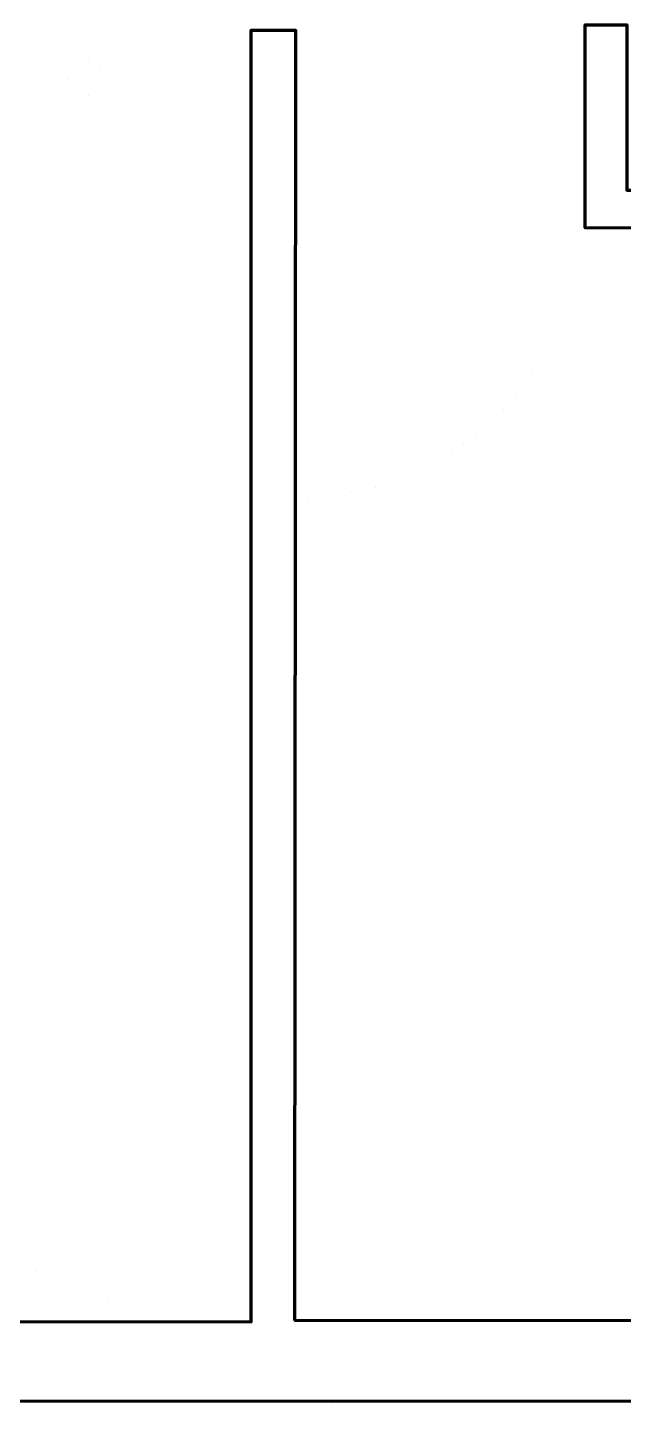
# Model space of a CAD drawing. Header units: metres. Extents: x -6.2 to 4.5, y -5 to 2.9.
# Drawn here: x -1.092 to 0.778, y -5.037 to -0.726 of the extents above; entities that cross this region are included whole.
import ezdxf

# ---------------------------------------------------------------- set-up
doc = ezdxf.new("R2010")
doc.units = ezdxf.units.M
doc.header["$LTSCALE"] = 10
doc.layers.get('0').update_dxf_attribs({"linetype": 'CONTINUOUS', "lineweight": 100})
for name, color, linetype, lineweight in [('doors', 1, 'CONTINUOUS', 100), ('roomitems', 2, 'CONTINUOUS', 100), ('walls', 8, 'CONTINUOUS', 100)]:
    doc.layers.add(name, color=color, linetype=linetype, lineweight=lineweight)

# ---------------------------------------------------------------- blocks, each defined once
blk = doc.blocks.new('F-0-0')
at = {"color": 0, "const_width": 0.01}
for points in [[(-1056.1, 330.9), (-1056.1, 330.9)], [(-1056.1, 330.9), (-880.1, 330.9)], [(-1056.1, 277.6), (-1056.1, 330.9)], [(-1056.1, 330.9), (-1056.1, 330.9)], [(-1056.1, 330.9), (-1056.1, 330.9)], [(-880.1, 330.9), (-704.1, 330.9)], [(-704.1, 330.9), (-528.1, 330.9)], [(-528.1, 330.9), (-352, 330.9)], [(-352, 330.9), (-176, 330.9)], [(-176, 330.9), (0, 330.9)], [(0, 330.9), (176, 330.9)], [(176, 330.9), (352, 330.9)], [(352, 330.9), (528.1, 330.9)], [(528.1, 330.9), (704.1, 330.9)], [(704.1, 330.9), (880.1, 330.9)], [(880.1, 330.9), (1056.1, 330.9)], [(1056.1, 330.9), (1056.1, 277.6)], [(-1056.1, 224.3), (-1056.1, 277.6)], [(1056.1, 277.6), (1056.1, 224.3)], [(-1056.1, 171), (-1056.1, 224.3)], [(1056.1, 224.3), (1056.1, 171)], [(-1056.1, 117.7), (-1056.1, 171)], [(1056.1, 171), (1056.1, 117.7)], [(-1056.1, 64.3), (-1056.1, 117.7)], [(1056.1, 117.7), (1056.1, 64.3)], [(-1056.1, 11), (-1056.1, 64.3)], [(1056.1, 64.3), (1056.1, 11)], [(-1056.1, -42.3), (-1056.1, 11)], [(1056.1, 11), (1056.1, -42.3)], [(-1056.1, -95.6), (-1056.1, -42.3)], [(1056.1, -42.3), (1056.1, -95.6)], [(-1056.1, -148.9), (-1056.1, -95.6)], [(1056.1, -95.6), (1056.1, -148.9)], [(-1056.1, -202.2), (-1056.1, -148.9)], [(1056.1, -148.9), (1056.1, -202.2)], [(-1056.1, -255.5), (-1056.1, -202.2)], [(1056.1, -202.2), (1056.1, -255.5)], [(-1056.1, -308.8), (-1056.1, -255.5)], [(1056.1, -255.5), (1056.1, -308.8)], [(-880.1, -308.8), (-1056.1, -308.8)], [(-1056.1, -308.8), (-1056.1, -308.8)], [(-1056.1, -308.8), (-880.1, -308.8)], [(-1056.1, -310.7), (-1056.1, -308.8)], [(-1056.1, -308.8), (-1056.1, -308.8)], [(-1056.1, -308.8), (-1056.1, -308.8)], [(-1056.1, -312.5), (-1056.1, -310.7)], [(-1056.1, -314.4), (-1056.1, -312.5)], [(-1056.1, -316.2), (-1056.1, -314.4)], [(-1056.1, -318), (-1056.1, -316.2)], [(-1056.1, -319.9), (-1056.1, -318)], [(-1056.1, -321.7), (-1056.1, -319.9)], [(-1056.1, -323.5), (-1056.1, -321.7)], [(-1056.1, -325.4), (-1056.1, -323.5)], [(-1056.1, -327.2), (-1056.1, -325.4)], [(-1056.1, -329.1), (-1056.1, -327.2)], [(-1056.1, -330.9), (-1056.1, -329.1)], [(-880.1, -330.9), (-1056.1, -330.9)], [(-704.1, -308.8), (-880.1, -308.8)], [(-880.1, -308.8), (-704.1, -308.8)], [(-704.1, -330.9), (-880.1, -330.9)], [(-528.1, -308.8), (-704.1, -308.8)], [(-704.1, -308.8), (-528.1, -308.8)], [(-528.1, -330.9), (-704.1, -330.9)], [(-352, -308.8), (-528.1, -308.8)], [(-528.1, -308.8), (-352, -308.8)], [(-352, -330.9), (-528.1, -330.9)], [(-176, -308.8), (-352, -308.8)], [(-352, -308.8), (-176, -308.8)], [(-176, -330.9), (-352, -330.9)], [(0, -308.8), (-176, -308.8)], [(-176, -308.8), (0, -308.8)], [(0, -330.9), (-176, -330.9)], [(-143.6, -344.9), (-143.5, -344.8)], [(-143.5, -344.8), (-143.3, -344.7)], [(-143.3, -344.7), (-143.2, -344.6)], [(-143.2, -344.6), (-143, -344.5)], [(-143, -344.5), (-142.8, -344.4)], [(-142.8, -344.4), (-142.6, -344.3)], [(-142.6, -344.3), (-142.3, -344.2)], [(-142.3, -344.2), (-142.1, -344.2)], [(-142.1, -344.2), (-141.8, -344.1)], [(-141.8, -344.1), (-141.5, -344.1)], [(-141.5, -344.1), (-141.5, -344.1)], [(-141.5, -344.1), (-139.2, -344.1)], [(-141.5, -344.1), (-141.5, -344.1)], [(-141.5, -344.1), (-141.5, -344.1)], [(-141.5, -344.1), (-141.5, -344.1)], [(-141.5, -344.1), (-141.5, -344.1)], [(-141.5, -344.1), (-141.5, -344.1)], [(-141.5, -344.1), (-141.5, -344.1)], [(-141.5, -344.1), (-141.5, -344.1)], [(-141.5, -344.1), (-141.5, -344.1)], [(-141.5, -344.1), (-141.5, -344.1)], [(-141.5, -344.1), (-141.5, -344.1)], [(-141.5, -344.1), (-141.5, -344.1)], [(-141.5, -344.1), (-141.5, -344.1)], [(-141.5, -344.1), (-141.5, -344.1)], [(-141.5, -344.1), (-141.5, -344.1)], [(-139.4, -330.9), (-139.4, -330.9)], [(-139.4, -330.9), (-137.6, -330.9)], [(-139.4, -332), (-139.4, -330.9)], [(-139.4, -330.9), (-139.4, -330.9)], [(-139.4, -330.9), (-139.4, -330.9)], [(-139.4, -333.1), (-139.4, -332)], [(-139.4, -334.2), (-139.4, -333.1)], [(-139.4, -335.3), (-139.4, -334.2)], [(-139.4, -336.4), (-139.4, -335.3)], [(-139.4, -337.5), (-139.4, -336.4)], [(-139.4, -338.6), (-139.4, -337.5)], [(-139.4, -339.7), (-139.4, -338.6)], [(-139.4, -340.8), (-139.4, -339.7)], [(-139.4, -341.9), (-139.4, -340.8)], [(-139.4, -343), (-139.4, -341.9)], [(-139.4, -344.1), (-139.4, -343)], [(-137.6, -344.1), (-139.4, -344.1)], [(-139.2, -344.1), (-136.9, -344.1)], [(-137.6, -330.9), (-135.9, -330.9)], [(-135.9, -344.1), (-137.6, -344.1)], [(-136.9, -344.1), (-134.7, -344.1)], [(-135.9, -330.9), (-134.1, -330.9)], [(-134.1, -344.1), (-135.9, -344.1)], [(-134.7, -344.1), (-132.4, -344.1)], [(-134.1, -330.9), (-132.4, -330.9)], [(-132.4, -344.1), (-134.1, -344.1)], [(-132.4, -330.9), (-130.6, -330.9)], [(-130.6, -344.1), (-132.4, -344.1)], [(-132.4, -344.1), (-130.1, -344.1)], [(-130.6, -330.9), (-128.8, -330.9)], [(-128.8, -344.1), (-130.6, -344.1)], [(-130.1, -344.1), (-127.8, -344.1)], [(-128.8, -330.9), (-127.1, -330.9)], [(-127.1, -344.1), (-128.8, -344.1)], [(-127.8, -344.1), (-125.5, -344.1)], [(-127.1, -330.9), (-125.3, -330.9)], [(-125.3, -344.1), (-127.1, -344.1)], [(-125.5, -344.1), (-123.2, -344.1)], [(-125.3, -330.9), (-123.6, -330.9)], [(-123.6, -344.1), (-125.3, -344.1)], [(-123.6, -330.9), (-121.8, -330.9)], [(-121.8, -344.1), (-123.6, -344.1)], [(-123.2, -344.1), (-120.9, -344.1)], [(-121.8, -330.9), (-120, -330.9)], [(-120, -344.1), (-121.8, -344.1)], [(-120.9, -344.1), (-118.6, -344.1)], [(-120, -330.9), (-118.3, -330.9)], [(-118.3, -344.1), (-120, -344.1)], [(-118.6, -344.1), (-116.3, -344.1)], [(-118.3, -330.9), (-118.3, -332)], [(-118.3, -332), (-118.3, -333.1)], [(-118.3, -333.1), (-118.3, -334.2)], [(-118.3, -334.2), (-118.3, -335.3)], [(-118.3, -335.3), (-118.3, -336.4)], [(-118.3, -336.4), (-118.3, -337.5)], [(-118.3, -337.5), (-118.3, -338.6)], [(-118.3, -338.6), (-118.3, -339.7)], [(-118.3, -339.7), (-118.3, -340.8)], [(-118.3, -340.8), (-118.3, -341.9)], [(-118.3, -341.9), (-118.3, -343)], [(-118.3, -343), (-118.3, -344.1)], [(-116.3, -344.1), (-114.1, -344.1)], [(-114.1, -344.1), (-113.8, -344.1)], [(-113.8, -344.1), (-113.5, -344.2)], [(-113.5, -344.2), (-113.2, -344.2)], [(-113.2, -344.2), (-113, -344.3)], [(-113, -344.3), (-112.8, -344.4)], [(-112.8, -344.4), (-112.6, -344.5)], [(-112.6, -344.5), (-112.4, -344.6)], [(-112.4, -344.6), (-112.2, -344.7)], [(-112.2, -344.7), (-112.1, -344.8)], [(-112.1, -344.8), (-112, -344.9)], [(176, -308.8), (0, -308.8)], [(0, -308.8), (176, -308.8)], [(0, -310.7), (0, -308.8)], [(0, -312.5), (0, -310.7)], [(0, -314.4), (0, -312.5)], [(0, -316.2), (0, -314.4)], [(0, -318), (0, -316.2)], [(0, -319.9), (0, -318)], [(0, -321.7), (0, -319.9)], [(0, -323.5), (0, -321.7)], [(0, -325.4), (0, -323.5)], [(0, -327.2), (0, -325.4)], [(0, -329.1), (0, -327.2)], [(0, -330.9), (0, -329.1)], [(176, -330.9), (0, -330.9)], [(0, -330.9), (0, -330.9)], [(112, -344.9), (112.1, -344.8)], [(112.1, -344.8), (112.2, -344.7)], [(112.2, -344.7), (112.4, -344.6)], [(112.4, -344.6), (112.6, -344.5)], [(112.6, -344.5), (112.8, -344.4)], [(112.8, -344.4), (113, -344.3)], [(113, -344.3), (113.2, -344.2)], [(113.2, -344.2), (113.5, -344.2)], [(113.5, -344.2), (113.8, -344.1)], [(113.8, -344.1), (114.1, -344.1)], [(114.1, -344.1), (114.1, -344.1)], [(114.1, -344.1), (116.3, -344.1)], [(114.1, -344.1), (114.1, -344.1)], [(114.1, -344.1), (114.1, -344.1)], [(114.1, -344.1), (114.1, -344.1)], [(114.1, -344.1), (114.1, -344.1)], [(114.1, -344.1), (114.1, -344.1)], [(114.1, -344.1), (114.1, -344.1)], [(114.1, -344.1), (114.1, -344.1)], [(114.1, -344.1), (114.1, -344.1)], [(114.1, -344.1), (114.1, -344.1)], [(114.1, -344.1), (114.1, -344.1)], [(114.1, -344.1), (114.1, -344.1)], [(114.1, -344.1), (114.1, -344.1)], [(114.1, -344.1), (114.1, -344.1)], [(114.1, -344.1), (114.1, -344.1)], [(116.3, -344.1), (118.6, -344.1)], [(118.3, -330.9), (118.3, -330.9)], [(118.3, -330.9), (120, -330.9)], [(118.3, -332), (118.3, -330.9)], [(118.3, -330.9), (118.3, -330.9)], [(118.3, -330.9), (118.3, -330.9)], [(118.3, -333.1), (118.3, -332)], [(118.3, -334.2), (118.3, -333.1)], [(118.3, -335.3), (118.3, -334.2)], [(118.3, -336.4), (118.3, -335.3)], [(118.3, -337.5), (118.3, -336.4)], [(118.3, -338.6), (118.3, -337.5)], [(118.3, -339.7), (118.3, -338.6)], [(118.3, -340.8), (118.3, -339.7)], [(118.3, -341.9), (118.3, -340.8)], [(118.3, -343), (118.3, -341.9)], [(118.3, -344.1), (118.3, -343)], [(120, -344.1), (118.3, -344.1)], [(118.6, -344.1), (120.9, -344.1)], [(120, -330.9), (121.8, -330.9)], [(121.8, -344.1), (120, -344.1)], [(120.9, -344.1), (123.2, -344.1)], [(121.8, -330.9), (123.6, -330.9)], [(123.6, -344.1), (121.8, -344.1)], [(123.2, -344.1), (125.5, -344.1)], [(123.6, -330.9), (125.3, -330.9)], [(125.3, -344.1), (123.6, -344.1)], [(125.3, -330.9), (127.1, -330.9)], [(127.1, -344.1), (125.3, -344.1)], [(125.5, -344.1), (127.8, -344.1)], [(127.1, -330.9), (128.8, -330.9)], [(128.8, -344.1), (127.1, -344.1)], [(127.8, -344.1), (130.1, -344.1)], [(128.8, -330.9), (130.6, -330.9)], [(130.6, -344.1), (128.8, -344.1)], [(130.1, -344.1), (132.4, -344.1)], [(130.6, -330.9), (132.4, -330.9)], [(132.4, -344.1), (130.6, -344.1)], [(132.4, -330.9), (134.1, -330.9)], [(134.1, -344.1), (132.4, -344.1)], [(132.4, -344.1), (134.7, -344.1)], [(134.1, -330.9), (135.9, -330.9)], [(135.9, -344.1), (134.1, -344.1)], [(134.7, -344.1), (136.9, -344.1)], [(135.9, -330.9), (137.6, -330.9)], [(137.6, -344.1), (135.9, -344.1)], [(136.9, -344.1), (139.2, -344.1)], [(137.6, -330.9), (139.4, -330.9)], [(139.4, -344.1), (137.6, -344.1)], [(139.2, -344.1), (141.5, -344.1)], [(139.4, -330.9), (139.4, -332)], [(139.4, -332), (139.4, -333.1)], [(139.4, -333.1), (139.4, -334.2)], [(139.4, -334.2), (139.4, -335.3)], [(139.4, -335.3), (139.4, -336.4)], [(139.4, -336.4), (139.4, -337.5)], [(139.4, -337.5), (139.4, -338.6)], [(139.4, -338.6), (139.4, -339.7)], [(139.4, -339.7), (139.4, -340.8)], [(139.4, -340.8), (139.4, -341.9)], [(139.4, -341.9), (139.4, -343)], [(139.4, -343), (139.4, -344.1)], [(141.5, -344.1), (141.8, -344.1)], [(141.8, -344.1), (142.1, -344.2)], [(142.1, -344.2), (142.3, -344.2)], [(142.3, -344.2), (142.6, -344.3)], [(142.6, -344.3), (142.8, -344.4)], [(142.8, -344.4), (143, -344.5)], [(143, -344.5), (143.2, -344.6)], [(143.2, -344.6), (143.3, -344.7)], [(143.3, -344.7), (143.5, -344.8)], [(143.5, -344.8), (143.6, -344.9)], [(352, -308.8), (176, -308.8)], [(176, -308.8), (352, -308.8)], [(352, -330.9), (176, -330.9)], [(528.1, -308.8), (352, -308.8)], [(352, -308.8), (528.1, -308.8)], [(528.1, -330.9), (352, -330.9)], [(704.1, -308.8), (528.1, -308.8)], [(528.1, -308.8), (704.1, -308.8)], [(704.1, -330.9), (528.1, -330.9)], [(880.1, -308.8), (704.1, -308.8)], [(704.1, -308.8), (880.1, -308.8)], [(880.1, -330.9), (704.1, -330.9)], [(1056.1, -308.8), (880.1, -308.8)], [(880.1, -308.8), (1056.1, -308.8)], [(1056.1, -330.9), (880.1, -330.9)], [(1056.1, -308.8), (1056.1, -310.7)], [(1056.1, -310.7), (1056.1, -312.5)], [(1056.1, -312.5), (1056.1, -314.4)], [(1056.1, -314.4), (1056.1, -316.2)], [(1056.1, -316.2), (1056.1, -318)], [(1056.1, -318), (1056.1, -319.9)], [(1056.1, -319.9), (1056.1, -321.7)], [(1056.1, -321.7), (1056.1, -323.5)], [(1056.1, -323.5), (1056.1, -325.4)], [(1056.1, -325.4), (1056.1, -327.2)], [(1056.1, -327.2), (1056.1, -329.1)], [(1056.1, -329.1), (1056.1, -330.9)], [(-143.6, -345.1), (-143.6, -344.9)], [(-143.6, -345.2), (-143.6, -345.1)], [(-143.6, -346.3), (-143.6, -345.2)], [(-143.6, -347.4), (-143.6, -346.3)], [(-143.6, -348.5), (-143.6, -347.4)], [(-143.6, -349.7), (-143.6, -348.5)], [(-143.6, -350.8), (-143.6, -349.7)], [(-143.6, -351.9), (-143.6, -350.8)], [(-143.6, -353), (-143.6, -351.9)], [(-143.6, -354.1), (-143.6, -353)], [(-143.6, -355.2), (-143.6, -354.1)], [(-143.6, -356.3), (-143.6, -355.2)], [(-143.6, -357.4), (-143.6, -356.3)], [(-143.6, -358.5), (-143.6, -357.4)], [(-143.6, -358.6), (-143.6, -358.5)], [(-143.6, -358.8), (-143.6, -358.6)], [(-143.5, -358.9), (-143.6, -358.8)], [(-143.3, -359), (-143.5, -358.9)], [(-143.2, -359.1), (-143.3, -359)], [(-143, -359.3), (-143.2, -359.1)], [(-142.8, -359.3), (-143, -359.3)], [(-142.6, -359.4), (-142.8, -359.3)], [(-142.3, -359.5), (-142.6, -359.4)], [(-142.1, -359.5), (-142.3, -359.5)], [(-141.8, -359.6), (-142.1, -359.5)], [(-141.5, -359.6), (-141.8, -359.6)], [(-139.2, -359.6), (-141.5, -359.6)], [(-136.9, -359.6), (-139.2, -359.6)], [(-134.7, -359.6), (-136.9, -359.6)], [(-132.4, -359.6), (-134.7, -359.6)], [(-130.1, -359.6), (-132.4, -359.6)], [(-127.8, -359.6), (-130.1, -359.6)], [(-125.5, -359.6), (-127.8, -359.6)], [(-123.2, -359.6), (-125.5, -359.6)], [(-120.9, -359.6), (-123.2, -359.6)], [(-118.6, -359.6), (-120.9, -359.6)], [(-116.3, -359.6), (-118.6, -359.6)], [(-114.1, -359.6), (-116.3, -359.6)], [(-113.8, -359.6), (-114.1, -359.6)], [(-113.5, -359.5), (-113.8, -359.6)], [(-113.2, -359.5), (-113.5, -359.5)], [(-113, -359.4), (-113.2, -359.5)], [(-112.8, -359.3), (-113, -359.4)], [(-112.6, -359.3), (-112.8, -359.3)], [(-112.4, -359.1), (-112.6, -359.3)], [(-112.2, -359), (-112.4, -359.1)], [(-112.1, -358.9), (-112.2, -359)], [(-112, -358.8), (-112.1, -358.9)], [(-112, -344.9), (-112, -345.1)], [(-112, -345.1), (-111.9, -345.2)], [(-111.9, -345.2), (-111.9, -346.3)], [(-111.9, -346.3), (-111.9, -347.4)], [(-111.9, -347.4), (-111.9, -348.5)], [(-111.9, -348.5), (-111.9, -349.7)], [(-111.9, -349.7), (-111.9, -350.8)], [(-111.9, -350.8), (-111.9, -351.9)], [(-111.9, -351.9), (-111.9, -353)], [(-111.9, -353), (-111.9, -354.1)], [(-111.9, -354.1), (-111.9, -355.2)], [(-111.9, -355.2), (-111.9, -356.3)], [(-111.9, -356.3), (-111.9, -357.4)], [(-111.9, -357.4), (-111.9, -358.5)], [(-111.9, -358.5), (-112, -358.6)], [(-112, -358.6), (-112, -358.8)], [(111.9, -345.2), (112, -345.1)], [(111.9, -346.3), (111.9, -345.2)], [(111.9, -347.4), (111.9, -346.3)], [(111.9, -348.5), (111.9, -347.4)], [(111.9, -349.7), (111.9, -348.5)], [(111.9, -350.8), (111.9, -349.7)], [(111.9, -351.9), (111.9, -350.8)], [(111.9, -353), (111.9, -351.9)], [(111.9, -354.1), (111.9, -353)], [(111.9, -355.2), (111.9, -354.1)], [(111.9, -356.3), (111.9, -355.2)], [(111.9, -357.4), (111.9, -356.3)], [(111.9, -358.5), (111.9, -357.4)], [(112, -358.6), (111.9, -358.5)], [(112, -345.1), (112, -344.9)], [(112, -358.8), (112, -358.6)], [(112.1, -358.9), (112, -358.8)], [(112.2, -359), (112.1, -358.9)], [(112.4, -359.1), (112.2, -359)], [(112.6, -359.3), (112.4, -359.1)], [(112.8, -359.3), (112.6, -359.3)], [(113, -359.4), (112.8, -359.3)], [(113.2, -359.5), (113, -359.4)], [(113.5, -359.5), (113.2, -359.5)], [(113.8, -359.6), (113.5, -359.5)], [(114.1, -359.6), (113.8, -359.6)], [(116.3, -359.6), (114.1, -359.6)], [(118.6, -359.6), (116.3, -359.6)], [(120.9, -359.6), (118.6, -359.6)], [(123.2, -359.6), (120.9, -359.6)], [(125.5, -359.6), (123.2, -359.6)], [(127.8, -359.6), (125.5, -359.6)], [(130.1, -359.6), (127.8, -359.6)], [(132.4, -359.6), (130.1, -359.6)], [(134.7, -359.6), (132.4, -359.6)], [(136.9, -359.6), (134.7, -359.6)], [(139.2, -359.6), (136.9, -359.6)], [(141.5, -359.6), (139.2, -359.6)], [(141.8, -359.6), (141.5, -359.6)], [(142.1, -359.5), (141.8, -359.6)], [(142.3, -359.5), (142.1, -359.5)], [(142.6, -359.4), (142.3, -359.5)], [(142.8, -359.3), (142.6, -359.4)], [(143, -359.3), (142.8, -359.3)], [(143.2, -359.1), (143, -359.3)], [(143.3, -359), (143.2, -359.1)], [(143.5, -358.9), (143.3, -359)], [(143.6, -358.8), (143.5, -358.9)], [(143.6, -344.9), (143.6, -345.1)], [(143.6, -345.1), (143.6, -345.2)], [(143.6, -345.2), (143.6, -346.3)], [(143.6, -346.3), (143.6, -347.4)], [(143.6, -347.4), (143.6, -348.5)], [(143.6, -348.5), (143.6, -349.7)], [(143.6, -349.7), (143.6, -350.8)], [(143.6, -350.8), (143.6, -351.9)], [(143.6, -351.9), (143.6, -353)], [(143.6, -353), (143.6, -354.1)], [(143.6, -354.1), (143.6, -355.2)], [(143.6, -355.2), (143.6, -356.3)], [(143.6, -356.3), (143.6, -357.4)], [(143.6, -357.4), (143.6, -358.5)], [(143.6, -358.5), (143.6, -358.6)], [(143.6, -358.6), (143.6, -358.8)]]:
    blk.add_lwpolyline(points, dxfattribs=at)
blk = doc.blocks.new('F-0-5')
at = {"color": 0, "const_width": 0.01}
for points in [[(-241.9, 209.8), (-241.9, 209.8)], [(-241.9, 209.8), (-201.6, 209.8)], [(-241.9, 174.9), (-241.9, 209.8)], [(-241.9, 209.8), (-241.9, 209.8)], [(-241.9, 209.8), (-241.9, 209.8)], [(-241.9, 139.9), (-241.9, 174.9)], [(-201.6, 209.8), (-161.3, 209.8)], [(-161.3, 209.8), (-120.9, 209.8)], [(-120.9, 209.8), (-80.6, 209.8)], [(-80.6, 209.8), (-40.3, 209.8)], [(-40.3, 209.8), (0, 209.8)], [(0, 209.8), (40.3, 209.8)], [(40.3, 209.8), (80.6, 209.8)], [(80.6, 209.8), (120.9, 209.8)], [(120.9, 209.8), (161.3, 209.8)], [(161.3, 209.8), (201.6, 209.8)], [(201.6, 209.8), (241.9, 209.8)], [(241.9, 209.8), (241.9, 174.9)], [(241.9, 174.9), (241.9, 139.9)], [(-241.9, 104.9), (-241.9, 139.9)], [(241.9, 139.9), (241.9, 104.9)], [(-241.9, 69.9), (-241.9, 104.9)], [(241.9, 104.9), (241.9, 69.9)], [(-241.9, 35), (-241.9, 69.9)], [(241.9, 69.9), (241.9, 35)], [(-241.9, 0), (-241.9, 35)], [(-241.9, -35), (-241.9, 0)], [(241.9, 35), (241.9, 0)], [(241.9, 0), (241.9, -35)], [(-241.9, -69.9), (-241.9, -35)], [(241.9, -35), (241.9, -69.9)], [(-241.9, -104.9), (-241.9, -69.9)], [(241.9, -69.9), (241.9, -104.9)], [(-241.9, -139.9), (-241.9, -104.9)], [(241.9, -104.9), (241.9, -139.9)], [(-241.9, -174.9), (-241.9, -139.9)], [(241.9, -139.9), (241.9, -174.9)], [(-241.9, -209.8), (-241.9, -174.9)], [(-241.9, -209.8), (-241.9, -209.8)], [(-241.9, -209.8), (-201.6, -209.8)], [(-201.6, -209.8), (-241.9, -209.8)], [(-201.6, -209.8), (-161.3, -209.8)], [(-161.3, -209.8), (-201.6, -209.8)], [(-161.3, -209.8), (-120.9, -209.8)], [(-120.9, -209.8), (-161.3, -209.8)], [(-120.9, -209.8), (-80.6, -209.8)], [(-80.6, -209.8), (-120.9, -209.8)], [(-80.6, -209.8), (-40.3, -209.8)], [(-40.3, -209.8), (-80.6, -209.8)], [(-40.3, -209.8), (0, -209.8)], [(0, -209.8), (-40.3, -209.8)], [(0, -209.8), (40.3, -209.8)], [(40.3, -209.8), (0, -209.8)], [(40.3, -209.8), (80.6, -209.8)], [(80.6, -209.8), (40.3, -209.8)], [(80.6, -209.8), (120.9, -209.8)], [(120.9, -209.8), (80.6, -209.8)], [(120.9, -209.8), (161.3, -209.8)], [(161.3, -209.8), (120.9, -209.8)], [(161.3, -209.8), (201.6, -209.8)], [(201.6, -209.8), (161.3, -209.8)], [(201.6, -209.8), (241.9, -209.8)], [(241.9, -209.8), (201.6, -209.8)], [(241.9, -174.9), (241.9, -209.8)]]:
    blk.add_lwpolyline(points, dxfattribs=at)
blk = doc.blocks.new('W-1-1')
at = {"color": 0, "const_width": 0.01}
for points in [[(331.5, 901.7), (455, 910)], [(455, 910), (455, 834.2)], [(100.7, 838.5), (213, 877.5)], [(213, 877.5), (331.5, 901.7)], [(-4.4, 785.8), (100.7, 838.5)], [(455, 834.2), (455, 758.3)], [(-101.2, 720.4), (-4.4, 785.8)], [(455, 758.3), (455, 682.5)], [(-188.5, 643.5), (-101.2, 720.4)], [(455, 682.5), (455, 606.7)], [(-265.4, 556.2), (-188.5, 643.5)], [(455, 606.7), (455, 530.8)], [(-330.8, 459.4), (-265.4, 556.2)], [(455, 530.8), (455, 455)], [(-383.5, 354.3), (-330.8, 459.4)], [(455, 455), (455, 379.2)], [(-422.5, 242), (-383.5, 354.3)], [(455, 379.2), (455, 303.3)], [(455, 303.3), (455, 227.5)], [(-446.7, 123.5), (-422.5, 242)], [(455, 227.5), (455, 151.7)], [(455, 151.7), (455, 75.8)], [(-455, 0), (-446.7, 123.5)], [(455, 75.8), (455, 0)], [(-455, 0), (-455, 0)]]:
    blk.add_lwpolyline(points, dxfattribs=at)
blk = doc.blocks.new('F-1-13')
at = {"color": 0, "const_width": 0.01}
for points in [[(-1920.1, 530.7), (-1920.1, 530.7)], [(-1920.1, 530.7), (-1594.2, 530.7)], [(-1920.1, 443.2), (-1920.1, 530.7)], [(-1920.1, 530.7), (-1920.1, 530.7)], [(-1920.1, 530.7), (-1920.1, 530.7)], [(-1920.1, 530.7), (-1920.1, 530.7)], [(-1920.1, 530.7), (-1920.1, 443.2)], [(-1920.1, 530.7), (-1920.1, 530.7)], [(-1920.1, 530.7), (-1594.2, 530.7)], [(-1619.5, 530.7), (-1619.5, 530.7)], [(-1619.5, 530.7), (-1619.5, 443.2)], [(-1594.2, 530.7), (-1268.2, 530.7)], [(-1594.2, 530.7), (-1268.2, 530.7)], [(-1317.7, 530.7), (-1317.7, 530.7)], [(-1317.7, 530.7), (-1317.7, 443.2)], [(-1268.2, 530.7), (-942.3, 530.7)], [(-1268.2, 530.7), (-942.3, 530.7)], [(-1017.1, 530.7), (-1017.1, 530.7)], [(-1017.1, 530.7), (-1017.1, 443.2)], [(-942.3, 530.7), (-616.4, 530.7)], [(-942.3, 530.7), (-616.4, 530.7)], [(-716.6, 530.7), (-716.6, 530.7)], [(-716.6, 530.7), (-716.6, 443.2)], [(-616.4, 530.7), (-290.5, 530.7)], [(-616.4, 530.7), (-290.5, 530.7)], [(-416, 530.7), (-416, 530.7)], [(-416, 530.7), (-416, 443.2)], [(-290.5, 530.7), (35.5, 530.7)], [(-290.5, 530.7), (35.5, 530.7)], [(-115.4, 530.7), (-115.4, 530.7)], [(-115.4, 530.7), (-115.4, 443.2)], [(35.5, 530.7), (361.4, 530.7)], [(35.5, 530.7), (361.4, 530.7)], [(186.4, 530.7), (186.4, 530.7)], [(186.4, 530.7), (186.4, 443.2)], [(361.4, 530.7), (687.3, 530.7)], [(361.4, 530.7), (687.3, 530.7)], [(486.9, 530.7), (486.9, 530.7)], [(486.9, 530.7), (486.9, 443.2)], [(687.3, 530.7), (1013.2, 530.7)], [(687.3, 530.7), (1013.2, 530.7)], [(787.5, 530.7), (787.5, 530.7)], [(787.5, 530.7), (787.5, 443.2)], [(1013.2, 530.7), (1339.2, 530.7)], [(1013.2, 530.7), (1339.2, 530.7)], [(1088.1, 530.7), (1088.1, 530.7)], [(1088.1, 530.7), (1088.1, 443.2)], [(1339.2, 530.7), (1665.1, 530.7)], [(1339.2, 530.7), (1665.1, 530.7)], [(1389.9, 530.7), (1389.9, 530.7)], [(1389.9, 530.7), (1389.9, 443.2)], [(1665.1, 530.7), (1991, 530.7)], [(1665.1, 530.7), (1991, 530.7)], [(1690.4, 530.7), (1690.4, 530.7)], [(1690.4, 530.7), (1690.4, 443.2)], [(1991, 530.7), (1991, 443.2)], [(1991, 530.7), (1991, 530.7)], [(1991, 530.7), (1991, 443.2)], [(-1920.1, 355.7), (-1920.1, 443.2)], [(-1920.1, 443.2), (-1920.1, 355.7)], [(-1619.5, 443.2), (-1619.5, 355.7)], [(-1317.7, 443.2), (-1317.7, 355.7)], [(-1017.1, 443.2), (-1017.1, 355.7)], [(-716.6, 443.2), (-716.6, 355.7)], [(-416, 443.2), (-416, 355.7)], [(-115.4, 443.2), (-115.4, 355.7)], [(186.4, 443.2), (186.4, 355.7)], [(486.9, 443.2), (486.9, 355.7)], [(787.5, 443.2), (787.5, 355.7)], [(1088.1, 443.2), (1088.1, 355.7)], [(1389.9, 443.2), (1389.9, 355.7)], [(1690.4, 443.2), (1690.4, 355.7)], [(1991, 443.2), (1991, 355.7)], [(1991, 443.2), (1991, 355.7)], [(-1920.1, 268.2), (-1920.1, 355.7)], [(-1920.1, 355.7), (-1920.1, 268.2)], [(-1619.5, 355.7), (-1619.5, 268.2)], [(-1317.7, 355.7), (-1317.7, 268.2)], [(-1017.1, 355.7), (-1017.1, 268.2)], [(-716.6, 355.7), (-716.6, 268.2)], [(-416, 355.7), (-416, 268.2)], [(-115.4, 355.7), (-115.4, 268.2)], [(186.4, 355.7), (186.4, 268.2)], [(486.9, 355.7), (486.9, 268.2)], [(787.5, 355.7), (787.5, 268.2)], [(1088.1, 355.7), (1088.1, 268.2)], [(1389.9, 355.7), (1389.9, 268.2)], [(1690.4, 355.7), (1690.4, 268.2)], [(1991, 355.7), (1991, 268.2)], [(1991, 355.7), (1991, 268.2)], [(-1920.1, 180.7), (-1920.1, 268.2)], [(-1920.1, 268.2), (-1920.1, 180.7)], [(-1619.5, 268.2), (-1619.5, 180.7)], [(-1317.7, 268.2), (-1317.7, 180.7)], [(-1017.1, 268.2), (-1017.1, 180.7)], [(-716.6, 268.2), (-716.6, 180.7)], [(-416, 268.2), (-416, 180.7)], [(-115.4, 268.2), (-115.4, 180.7)], [(186.4, 268.2), (186.4, 180.7)], [(486.9, 268.2), (486.9, 180.7)], [(787.5, 268.2), (787.5, 180.7)], [(1088.1, 268.2), (1088.1, 180.7)], [(1389.9, 268.2), (1389.9, 180.7)], [(1690.4, 268.2), (1690.4, 180.7)], [(1991, 268.2), (1991, 180.7)], [(1991, 268.2), (1991, 180.7)], [(-1920.1, 93.2), (-1920.1, 180.7)], [(-1920.1, 180.7), (-1920.1, 93.2)], [(-1619.5, 180.7), (-1619.5, 93.2)], [(-1317.7, 180.7), (-1317.7, 93.2)], [(-1017.1, 180.7), (-1017.1, 93.2)], [(-716.6, 180.7), (-716.6, 93.2)], [(-416, 180.7), (-416, 93.2)], [(-115.4, 180.7), (-115.4, 93.2)], [(186.4, 180.7), (186.4, 93.2)], [(486.9, 180.7), (486.9, 93.2)], [(787.5, 180.7), (787.5, 93.2)], [(1088.1, 180.7), (1088.1, 93.2)], [(1389.9, 180.7), (1389.9, 93.2)], [(1690.4, 180.7), (1690.4, 93.2)], [(1797, 193.2), (1779.4, 210.2)], [(1814.7, 176.1), (1797, 193.2)], [(1832.3, 159.1), (1814.7, 176.1)], [(1991, 180.7), (1991, 93.2)], [(1991, 180.7), (1991, 93.2)], [(1849.9, 142.1), (1832.3, 159.1)], [(1867.6, 125), (1849.9, 142.1)], [(-1920.1, 5.7), (-1920.1, 93.2)], [(-1920.1, 93.2), (-1920.1, 5.7)], [(-1619.5, 93.2), (-1619.5, 5.7)], [(-1317.7, 93.2), (-1317.7, 5.7)], [(-1017.1, 93.2), (-1017.1, 5.7)], [(-716.6, 93.2), (-716.6, 5.7)], [(-416, 93.2), (-416, 5.7)], [(-115.4, 93.2), (-115.4, 5.7)], [(186.4, 93.2), (186.4, 5.7)], [(486.9, 93.2), (486.9, 5.7)], [(787.5, 93.2), (787.5, 5.7)], [(1088.1, 93.2), (1088.1, 5.7)], [(1389.9, 93.2), (1389.9, 5.7)], [(1690.4, 93.2), (1690.4, 5.7)], [(1885.2, 108), (1867.6, 125)], [(1902.8, 90.9), (1885.2, 108)], [(1920.5, 73.9), (1902.8, 90.9)], [(1991, 93.2), (1991, 5.7)], [(1991, 93.2), (1991, 5.7)], [(-1966.7, 40.8), (-1961.7, 46.4)], [(-1961.7, 46.4), (-1956.1, 51.2)], [(-1956.1, 51.2), (-1949.8, 55.3)], [(-1949.8, 55.3), (-1943, 58.7)], [(-1943, 58.7), (-1935.7, 61.1)], [(-1935.7, 61.1), (-1928.1, 62.7)], [(-1928.1, 62.7), (-1920.1, 63.2)], [(-1920.1, 63.2), (-1912.1, 62.7)], [(-1920.1, 53.6), (-1920.1, 63.2)], [(-1920.1, 44), (-1920.1, 53.6)], [(-1920.1, 34.5), (-1920.1, 44)], [(-1912.1, 62.7), (-1904.4, 61.1)], [(-1904.4, 61.1), (-1897.1, 58.7)], [(-1897.1, 58.7), (-1890.3, 55.3)], [(-1890.3, 55.3), (-1884.1, 51.2)], [(-1884.1, 51.2), (-1878.4, 46.4)], [(-1878.4, 46.4), (-1873.4, 40.8)], [(1938.1, 56.9), (1920.5, 73.9)], [(1955.7, 39.8), (1938.1, 56.9)], [(-1979, 5.7), (-1978.5, 13.5)], [(-1978.5, -2.1), (-1979, 5.7)], [(-1978.5, 13.5), (-1976.9, 21)], [(-1976.9, 21), (-1974.4, 28.1)], [(-1974.4, 28.1), (-1970.9, 34.7)], [(-1970.9, 34.7), (-1966.7, 40.8)], [(-1920.1, 24.9), (-1920.1, 34.5)], [(-1920.1, 15.3), (-1920.1, 24.9)], [(-1920.1, 5.7), (-1920.1, 15.3)], [(-1920.1, -81.8), (-1920.1, 5.7)], [(-1920.1, 5.7), (-1920.1, -81.8)], [(-1920.1, 5.7), (-1920.1, 5.7)], [(-1920.1, 5.7), (-1594.2, 5.7)], [(-1920.1, -3.8), (-1920.1, 5.7)], [(-1915.1, 5.7), (-1920.1, 5.7)], [(-1910.1, 5.7), (-1915.1, 5.7)], [(-1905, 5.7), (-1910.1, 5.7)], [(-1900, 5.7), (-1905, 5.7)], [(-1895, 5.7), (-1900, 5.7)], [(-1890, 5.7), (-1895, 5.7)], [(-1885, 5.7), (-1890, 5.7)], [(-1880, 5.7), (-1885, 5.7)], [(-1875, 5.7), (-1880, 5.7)], [(-1870, 5.7), (-1875, 5.7)], [(-1873.4, 40.8), (-1869.2, 34.7)], [(-1865, 5.7), (-1870, 5.7)], [(-1869.2, 34.7), (-1865.8, 28.1)], [(-1865.8, 28.1), (-1863.3, 21)], [(-1860, 5.7), (-1865, 5.7)], [(-1863.3, 21), (-1861.7, 13.5)], [(-1861.7, 13.5), (-1861.2, 5.7)], [(-1861.2, 5.7), (-1861.7, -2.1)], [(-1861.2, 5.7), (-1861.2, 5.7)], [(-1861.2, 5.7), (-1861.2, 5.7)], [(-1861.2, 5.7), (-1861.2, 5.7)], [(-1861.2, 5.7), (-1861.2, 5.7)], [(-1861.2, 5.7), (-1861.2, 5.7)], [(-1861.2, 5.7), (-1861.2, 5.7)], [(-1861.2, 5.7), (-1861.2, 5.7)], [(-1861.2, 5.7), (-1861.2, 5.7)], [(-1861.2, 5.7), (-1861.2, 5.7)], [(-1861.2, 5.7), (-1861.2, 5.7)], [(-1861.2, 5.7), (-1861.2, 5.7)], [(-1861.2, 5.7), (-1861.2, 5.7)], [(-1861.2, 5.7), (-1861.2, 5.7)], [(-1861.2, 5.7), (-1861.2, 5.7)], [(-1861.2, 5.7), (-1861.2, 5.7)], [(-1860, 5.7), (-1860, 5.7)], [(-1619.5, 5.7), (-1619.5, -81.8)], [(-1594.2, 5.7), (-1268.2, 5.7)], [(-1317.7, 5.7), (-1317.7, -81.8)], [(-1268.2, 5.7), (-942.3, 5.7)], [(-1017.1, 5.7), (-1017.1, -81.8)], [(-942.3, 5.7), (-616.4, 5.7)], [(-716.6, 5.7), (-716.6, -81.8)], [(-616.4, 5.7), (-290.5, 5.7)], [(-416, 5.7), (-416, -81.8)], [(-290.5, 5.7), (35.5, 5.7)], [(-115.4, 5.7), (-115.4, -81.8)], [(35.5, 5.7), (361.4, 5.7)], [(186.4, 5.7), (186.4, -81.8)], [(361.4, 5.7), (687.3, 5.7)], [(486.9, 5.7), (486.9, -81.8)], [(687.3, 5.7), (1013.2, 5.7)], [(787.5, 5.7), (787.5, -81.8)], [(1013.2, 5.7), (1339.2, 5.7)], [(1088.1, 5.7), (1088.1, -81.8)], [(1339.2, 5.7), (1665.1, 5.7)], [(1389.9, 5.7), (1389.9, -81.8)], [(1665.1, 5.7), (1991, 5.7)], [(1690.4, 5.7), (1690.4, -81.8)], [(1973.4, 22.8), (1955.7, 39.8)], [(1991, 5.7), (1973.4, 22.8)], [(1991, 5.7), (1973.4, -11.4)], [(1991, 5.7), (1991, -81.8)], [(1991, 5.7), (1991, -81.8)], [(1991, 5.7), (1991, 5.7)], [(1991, 5.7), (1991, 5.7)], [(-1976.9, -9.5), (-1978.5, -2.1)], [(-1974.4, -16.6), (-1976.9, -9.5)], [(-1970.9, -23.2), (-1974.4, -16.6)], [(-1966.7, -29.4), (-1970.9, -23.2)], [(-1961.7, -34.9), (-1966.7, -29.4)], [(-1956.1, -39.7), (-1961.7, -34.9)], [(-1949.8, -43.9), (-1956.1, -39.7)], [(-1920.1, -13.4), (-1920.1, -3.8)], [(-1920.1, -23), (-1920.1, -13.4)], [(-1920.1, -32.5), (-1920.1, -23)], [(-1920.1, -42.1), (-1920.1, -32.5)], [(-1920.1, -51.7), (-1920.1, -42.1)], [(-1884.1, -39.7), (-1890.3, -43.9)], [(-1878.4, -34.9), (-1884.1, -39.7)], [(-1873.4, -29.4), (-1878.4, -34.9)], [(-1869.2, -23.2), (-1873.4, -29.4)], [(-1865.8, -16.6), (-1869.2, -23.2)], [(-1863.3, -9.5), (-1865.8, -16.6)], [(-1861.7, -2.1), (-1863.3, -9.5)], [(1955.7, -28.5), (1938.1, -45.7)], [(1973.4, -11.4), (1955.7, -28.5)], [(-1943, -47.2), (-1949.8, -43.9)], [(-1935.7, -49.6), (-1943, -47.2)], [(-1928.1, -51.2), (-1935.7, -49.6)], [(-1920.1, -51.7), (-1928.1, -51.2)], [(-1912.1, -51.2), (-1920.1, -51.7)], [(-1920.1, -51.7), (-1920.1, -51.7)], [(-1920.1, -169.3), (-1920.1, -81.8)], [(-1920.1, -81.8), (-1920.1, -169.3)], [(-1904.4, -49.6), (-1912.1, -51.2)], [(-1897.1, -47.2), (-1904.4, -49.6)], [(-1890.3, -43.9), (-1897.1, -47.2)], [(-1619.5, -81.8), (-1619.5, -169.3)], [(-1317.7, -81.8), (-1317.7, -169.3)], [(-1017.1, -81.8), (-1017.1, -169.3)], [(-716.6, -81.8), (-716.6, -169.3)], [(-416, -81.8), (-416, -169.3)], [(-115.4, -81.8), (-115.4, -169.3)], [(186.4, -81.8), (186.4, -169.3)], [(486.9, -81.8), (486.9, -169.3)], [(787.5, -81.8), (787.5, -169.3)], [(1088.1, -81.8), (1088.1, -169.3)], [(1389.9, -81.8), (1389.9, -169.3)], [(1690.4, -81.8), (1690.4, -169.3)], [(1902.8, -79.9), (1885.2, -97.1)], [(1920.5, -62.8), (1902.8, -79.9)], [(1938.1, -45.7), (1920.5, -62.8)], [(1991, -81.8), (1991, -169.3)], [(1991, -81.8), (1991, -169.3)], [(1867.6, -114.2), (1849.9, -131.3)], [(1885.2, -97.1), (1867.6, -114.2)], [(-1920.1, -256.8), (-1920.1, -169.3)], [(-1920.1, -169.3), (-1920.1, -256.8)], [(-1619.5, -169.3), (-1619.5, -256.8)], [(-1317.7, -169.3), (-1317.7, -256.8)], [(-1017.1, -169.3), (-1017.1, -256.8)], [(-716.6, -169.3), (-716.6, -256.8)], [(-416, -169.3), (-416, -256.8)], [(-115.4, -169.3), (-115.4, -256.8)], [(186.4, -169.3), (186.4, -256.8)], [(486.9, -169.3), (486.9, -256.8)], [(787.5, -169.3), (787.5, -256.8)], [(1088.1, -169.3), (1088.1, -256.8)], [(1389.9, -169.3), (1389.9, -256.8)], [(1690.4, -169.3), (1690.4, -256.8)], [(1814.7, -165.6), (1797, -182.8)], [(1832.3, -148.5), (1814.7, -165.6)], [(1849.9, -131.3), (1832.3, -148.5)], [(1991, -169.3), (1991, -256.8)], [(1991, -169.3), (1991, -256.8)], [(1797, -182.8), (1779.4, -199.9)], [(-1920.1, -344.3), (-1920.1, -256.8)], [(-1920.1, -256.8), (-1920.1, -344.3)], [(-1619.5, -256.8), (-1619.5, -344.3)], [(-1317.7, -256.8), (-1317.7, -344.3)], [(-1017.1, -256.8), (-1017.1, -344.3)], [(-716.6, -256.8), (-716.6, -344.3)], [(-416, -256.8), (-416, -344.3)], [(-115.4, -256.8), (-115.4, -344.3)], [(186.4, -256.8), (186.4, -344.3)], [(486.9, -256.8), (486.9, -344.3)], [(787.5, -256.8), (787.5, -344.3)], [(1088.1, -256.8), (1088.1, -344.3)], [(1389.9, -256.8), (1389.9, -344.3)], [(1690.4, -256.8), (1690.4, -344.3)], [(1991, -256.8), (1991, -344.3)], [(1991, -256.8), (1991, -344.3)], [(-1920.1, -431.8), (-1920.1, -344.3)], [(-1920.1, -344.3), (-1920.1, -431.8)], [(-1619.5, -344.3), (-1619.5, -431.8)], [(-1317.7, -344.3), (-1317.7, -431.8)], [(-1017.1, -344.3), (-1017.1, -431.8)], [(-716.6, -344.3), (-716.6, -431.8)], [(-416, -344.3), (-416, -431.8)], [(-115.4, -344.3), (-115.4, -431.8)], [(186.4, -344.3), (186.4, -431.8)], [(486.9, -344.3), (486.9, -431.8)], [(787.5, -344.3), (787.5, -431.8)], [(1088.1, -344.3), (1088.1, -431.8)], [(1389.9, -344.3), (1389.9, -431.8)], [(1690.4, -344.3), (1690.4, -431.8)], [(1991, -344.3), (1991, -431.8)], [(1991, -344.3), (1991, -431.8)], [(-1920.1, -519.3), (-1920.1, -431.8)], [(-1920.1, -431.8), (-1920.1, -519.3)], [(-1619.5, -431.8), (-1619.5, -519.3)], [(-1317.7, -431.8), (-1317.7, -519.3)], [(-1017.1, -431.8), (-1017.1, -519.3)], [(-716.6, -431.8), (-716.6, -519.3)], [(-416, -431.8), (-416, -519.3)], [(-115.4, -431.8), (-115.4, -519.3)], [(186.4, -431.8), (186.4, -519.3)], [(486.9, -431.8), (486.9, -519.3)], [(787.5, -431.8), (787.5, -519.3)], [(1088.1, -431.8), (1088.1, -519.3)], [(1389.9, -431.8), (1389.9, -519.3)], [(1690.4, -431.8), (1690.4, -519.3)], [(1991, -431.8), (1991, -519.3)], [(1991, -431.8), (1991, -519.3)], [(-1594.2, -519.3), (-1920.1, -519.3)], [(-1594.2, -519.3), (-1920.1, -519.3)], [(-1268.2, -519.3), (-1594.2, -519.3)], [(-1268.2, -519.3), (-1594.2, -519.3)], [(-942.3, -519.3), (-1268.2, -519.3)], [(-942.3, -519.3), (-1268.2, -519.3)], [(-616.4, -519.3), (-942.3, -519.3)], [(-616.4, -519.3), (-942.3, -519.3)], [(-290.5, -519.3), (-616.4, -519.3)], [(-290.5, -519.3), (-616.4, -519.3)], [(35.5, -519.3), (-290.5, -519.3)], [(35.5, -519.3), (-290.5, -519.3)], [(361.4, -519.3), (35.5, -519.3)], [(361.4, -519.3), (35.5, -519.3)], [(687.3, -519.3), (361.4, -519.3)], [(687.3, -519.3), (361.4, -519.3)], [(1013.2, -519.3), (687.3, -519.3)], [(1013.2, -519.3), (687.3, -519.3)], [(1339.2, -519.3), (1013.2, -519.3)], [(1339.2, -519.3), (1013.2, -519.3)], [(1665.1, -519.3), (1339.2, -519.3)], [(1665.1, -519.3), (1339.2, -519.3)], [(1991, -519.3), (1665.1, -519.3)], [(1991, -519.3), (1665.1, -519.3)], [(1991, -519.3), (1991, -519.3)]]:
    blk.add_lwpolyline(points, dxfattribs=at)

msp = doc.modelspace()

# ---------------------------------------------------------------- linework, layer by layer
at = {"layer": 'walls'}
for points in [[(4.481, -1.639), (4.231, -1.639), (4.231, -1.356), (0.658, -1.354), (0.658, -0.717), (0.788, -0.717), (0.788, -1.236), (4.221, -1.236), (4.22, -0.572), (4.481, -0.572)], [(-0.254, -4.783), (4.234, -4.78), (4.234, -4.696), (4.484, -4.696), (4.484, -5.034), (-0.134, -5.037), (-6.161, -5.036), (-6.161, -4.565), (-5.911, -4.565), (-5.911, -4.786), (-0.39, -4.787), (-0.39, -0.734), (-0.251, -0.734)]]:
    msp.add_lwpolyline(points, close=True, dxfattribs=at)

# ---------------------------------------------------------------- block references
at = {"layer": 'doors', "xscale": 0.001, "yscale": 0.001, "rotation": -179.99877803}
msp.add_blockref('W-1-1', (0.2031, -1.2943), dxfattribs=at)
at = {"layer": 'roomitems', "xscale": 0.001, "yscale": 0.001}
for name, p, rotation in [('F-1-13', (-0.9151, -2.8021), -90.00021046), ('F-0-0', (0.0654, -3.7277), -270.00005842), ('F-0-5', (0.9227, -4.5733), -179.99984796)]:
    msp.add_blockref(name, p, dxfattribs=dict(at, rotation=rotation))

doc.saveas('drawing.dxf')
